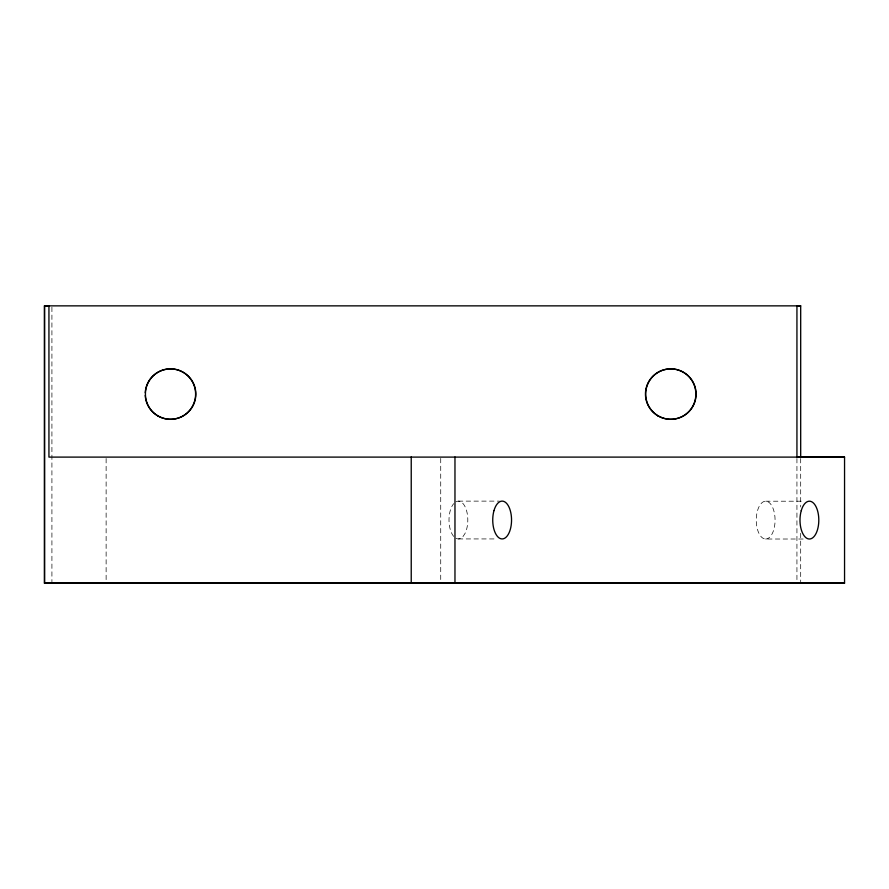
<?xml version="1.0" encoding="UTF-8"?>
<svg xmlns="http://www.w3.org/2000/svg" width="889" height="889" viewBox="0 0 889 889"><rect width="100%" height="100%" fill="white"/><g stroke="black" fill="none" stroke-linecap="round" stroke-linejoin="round"><path stroke-width="0.67" stroke-dasharray="4.45 3.33" d="M458.402 501.129L499.407 501.118M765.662 501.207L803.934 501.207M458.402 538.934L495.306 538.934M765.662 539.023A18.902 9.401 90 0 0 773.808 510.664A18.902 9.401 90 0 0 757.517 510.653A18.902 9.401 90 0 0 765.662 539.023L803.934 539.012M800.689 458.491L800.689 506.974M800.689 533.289L800.689 581.762M796.933 458.491L796.933 581.762M440.722 458.391L440.722 583.051M106.124 458.491L106.124 583.14M51.918 307.25L51.918 581.762M455.968 538.289A18.902 9.401 90 0 0 463.113 536.411L465.058 533.4A18.902 9.401 90 0 0 466.547 510.586A18.902 9.401 90 0 0 455.968 501.774M453.701 536.4A18.902 9.401 90 0 1 453.701 503.663"/><path stroke-width="1.33" d="M44.45 305.86L48.939 305.849L48.939 457.102L844.55 457.102L844.55 583.14L44.45 583.151L44.45 305.86L800.689 305.86L800.689 457.113L844.55 457.102M44.45 583.151L844.55 583.14M800.689 305.86L796.933 305.849L796.933 457.102L800.689 457.113M51.918 583.151L44.572 583.14L44.572 305.849M454.968 457.002L454.968 583.04M411.229 457.002L411.229 583.04M145.229 392.771A25.203 25.203 0 0 1 183.378 372.48A25.203 25.203 0 0 1 183.378 415.696A25.203 25.203 0 0 1 145.229 395.394M158.031 415.908A25.203 25.203 0 0 0 195.847 394.083A25.203 25.203 0 0 0 158.031 372.247A25.203 25.203 0 0 0 158.031 415.908M658.282 415.908A25.203 25.203 0 0 0 696.098 394.083A25.203 25.203 0 0 0 658.282 372.247A25.203 25.203 0 0 0 658.282 415.908M493.995 510.575A18.902 9.401 90 0 0 502.141 538.934A18.902 9.401 90 0 0 510.286 510.575A18.902 9.401 90 0 0 493.995 510.575M801.256 510.653A18.902 9.401 90 0 0 809.401 539.012A18.902 9.401 90 0 0 817.547 510.664A18.902 9.401 90 0 0 801.256 510.653M658.049 415.919A25.203 25.203 0 0 0 695.865 394.083A25.203 25.203 0 0 0 658.049 372.258A25.203 25.203 0 0 0 658.049 415.919"/></g></svg>
